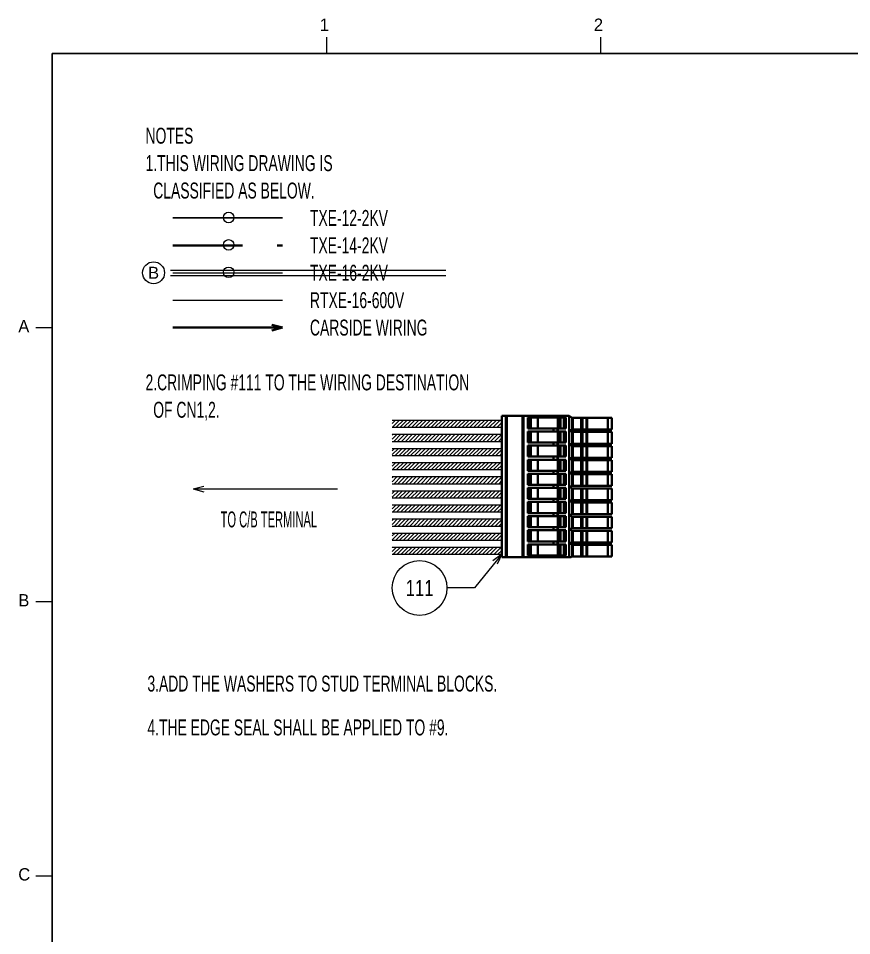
# Model space of a CAD drawing. Header units: millimetres. Extents: x 7 to 587, y 2 to 418.
# Drawn here: x 26.8 to 178.8, y 249.1 to 416.4 of the extents above; entities that cross this region are included whole.
import ezdxf
from ezdxf.enums import TextEntityAlignment as Align

# ---------------------------------------------------------------- set-up
doc = ezdxf.new("R2010")
doc.units = ezdxf.units.MM
doc.linetypes.add('DASHED', pattern=[19, 12.7, -6.3])
for name, color, linetype in [('GR1_05', 7, 'Continuous'), ('GR1_15', 7, 'Continuous'), ('図面枠C7M', 7, 'Continuous'), ('表題、部品表_01', 7, 'Continuous')]:
    doc.layers.add(name, color=color, linetype=linetype)
doc.styles.add('HG丸ｺﾞｼｯｸM-PRO', font='')
doc.styles.get('HG丸ｺﾞｼｯｸM-PRO').set_extended_font_data('HG丸ｺﾞｼｯｸM-PRO')
pattern_1 = [(45, (0, 0), (-0.3535534, 0.3535534), [])]

# ---------------------------------------------------------------- blocks, each defined once
blk = doc.blocks.new('BLKF023')
at = {"layer": '図面枠C7M', "color": 4, "linetype": 'Continuous', "lineweight": 13}
for p, q in [((83, 413), (83, 410)), ((133, 413), (133, 410)), ((30, 360), (33, 360)), ((30, 310), (33, 310)), ((30, 260), (33, 260))]:
    blk.add_line(p, q, dxfattribs=at)
at = {"layer": '図面枠C7M', "color": 2, "linetype": 'Continuous', "lineweight": 25}
for q in [(587, 410), (33, 10)]:
    blk.add_line((33, 410), q, dxfattribs=at)
at = {"layer": '図面枠C7M', "color": 4, "linetype": 'Continuous', "lineweight": 13, "style": 'HG丸ｺﾞｼｯｸM-PRO'}
for s, width, p in [('1', 1.003994, (81.79, 413.45)), ('2', 1.003994, (131.79, 413.45)), ('A', 1.002405, (26.79, 358.45)), ('B', 1.004704, (26.79, 308.45))]:
    blk.add_text(s, height=2.25, dxfattribs=dict(at, width=width)).set_placement(p, align=Align.BOTTOM_LEFT)
at = {"layer": '図面枠C7M', "color": 3, "linetype": 'Continuous', "lineweight": 35, "style": 'HG丸ｺﾞｼｯｸM-PRO', "width": 1.001214}
blk.add_text('C', height=2.25, dxfattribs=at).set_placement((26.79, 258.45), align=Align.BOTTOM_LEFT)
blk = doc.blocks.new('FXTIP_ARROW_E')
at = {"color": 0, "linetype": 'Continuous', "lineweight": -2}
for q in [(-1, 0), (-0.966, 0.259), (-0.966, -0.259)]:
    blk.add_line((0, 0), q, dxfattribs=at)
blk = doc.blocks.new('BLKF084')
at = {"layer": '表題、部品表_01', "color": 3, "linetype": 'Continuous', "lineweight": 35}
for p, q in [((115, 343.87), (115.75, 343.87)), ((115, 343.87), (115, 318.13)), ((115.75, 343.87), (115.8, 343.87)), ((115.75, 343.87), (115.75, 318.13)), ((115.8, 343.87), (115.85, 343.87)), ((115.85, 343.87), (115.93, 343.87)), ((115.93, 343.87), (118.8, 343.87)), ((115.93, 343.87), (115.93, 318.13)), ((118.8, 343.87), (118.98, 343.87)), ((118.8, 343.87), (118.8, 318.13)), ((118.98, 343.87), (124.45, 343.87)), ((118.98, 343.87), (118.98, 318.13)), ((119.73, 343.62), (119.73, 341.6)), ((119.87, 343.62), (119.73, 343.62)), ((120.28, 343.62), (119.87, 343.62)), ((119.87, 343.62), (119.87, 341.6)), ((121.59, 343.62), (120.28, 343.62)), ((120.28, 343.62), (120.28, 341.6)), ((121.59, 343.62), (121.59, 341.6)), ((124.45, 343.62), (121.59, 343.62)), ((124.45, 343.87), (125.16, 343.87)), ((124.45, 343.62), (124.45, 343.87)), ((125.16, 343.62), (124.45, 343.62)), ((125.23, 343.87), (125.16, 343.87)), ((125.16, 343.62), (125.16, 343.87)), ((125.16, 343.62), (125.2, 343.62)), ((125.2, 343.62), (125.2, 341.6)), ((125.2, 343.62), (125.23, 343.62)), ((125.23, 343.87), (127.29, 343.87)), ((125.23, 343.62), (125.23, 343.87)), ((125.44, 343.62), (125.23, 343.62)), ((125.73, 343.62), (125.44, 343.62)), ((125.44, 343.62), (125.44, 341.6)), ((125.73, 343.62), (125.73, 341.6)), ((126.34, 343.62), (125.73, 343.62)), ((126.69, 343.62), (126.34, 343.62)), ((126.34, 343.62), (126.34, 341.6)), ((126.69, 343.62), (126.69, 341.6)), ((127.29, 343.87), (127.31, 343.87)), ((127.29, 343.87), (127.29, 318.13)), ((127.31, 343.87), (127.81, 343.52)), ((127.81, 343.52), (127.84, 343.52)), ((127.84, 341.4), (127.84, 343.52)), ((127.84, 343.52), (127.98, 343.52)), ((127.98, 343.52), (129.45, 343.52)), ((127.98, 341.4), (127.98, 343.52)), ((129.45, 343.52), (129.73, 343.52)), ((129.45, 341.4), (129.45, 343.52)), ((129.73, 343.52), (130.45, 343.52)), ((129.73, 341.4), (129.73, 343.52)), ((130.45, 343.52), (130.59, 343.52)), ((130.45, 341.4), (130.45, 343.52)), ((130.59, 341.4), (130.59, 343.52)), ((130.59, 343.52), (134.34, 343.52)), ((134.34, 343.52), (135.09, 343.52)), ((134.34, 343.52), (134.34, 341.4)), ((135.09, 343.52), (135.09, 341.4)), ((119.87, 341.6), (119.73, 341.6)), ((120.28, 341.6), (119.87, 341.6)), ((121.59, 341.6), (120.28, 341.6)), ((124.45, 341.6), (121.59, 341.6)), ((125.16, 341.6), (124.45, 341.6)), ((124.45, 341.6), (124.45, 341.3)), ((125.16, 341.6), (125.2, 341.6)), ((125.16, 341.6), (125.16, 341.3)), ((125.2, 341.6), (125.23, 341.6)), ((125.44, 341.6), (125.23, 341.6)), ((125.23, 341.6), (125.23, 341.3)), ((125.73, 341.6), (125.44, 341.6)), ((126.34, 341.6), (125.73, 341.6)), ((126.69, 341.6), (126.34, 341.6)), ((127.81, 341.4), (127.67, 341.3)), ((127.84, 341.4), (127.81, 341.4)), ((127.98, 341.4), (127.84, 341.4)), ((129.45, 341.4), (127.98, 341.4)), ((129.73, 341.4), (129.45, 341.4)), ((130.45, 341.4), (129.73, 341.4)), ((130.59, 341.4), (130.45, 341.4)), ((134.34, 341.4), (130.59, 341.4)), ((135.09, 341.4), (134.34, 341.4)), ((119.87, 341.05), (119.73, 341.05)), ((119.73, 341.05), (119.73, 339.02)), ((120.28, 341.05), (119.87, 341.05)), ((119.87, 341.05), (119.87, 339.02)), ((121.59, 341.05), (120.28, 341.05)), ((120.28, 341.05), (120.28, 339.02)), ((121.59, 341.05), (121.59, 339.02)), ((124.45, 341.05), (121.59, 341.05)), ((124.45, 341.05), (124.45, 341.3)), ((125.16, 341.05), (124.45, 341.05)), ((125.16, 341.05), (125.16, 341.3)), ((125.16, 341.3), (125.23, 341.3)), ((125.16, 341.05), (125.2, 341.05)), ((125.2, 341.05), (125.23, 341.05)), ((125.2, 341.05), (125.2, 339.02)), ((125.23, 341.05), (125.23, 341.3)), ((125.44, 341.05), (125.23, 341.05)), ((125.73, 341.05), (125.44, 341.05)), ((125.44, 341.05), (125.44, 339.02)), ((126.34, 341.05), (125.73, 341.05)), ((125.73, 341.05), (125.73, 339.02)), ((126.69, 341.05), (126.34, 341.05)), ((126.34, 341.05), (126.34, 339.02)), ((126.69, 341.05), (126.69, 339.02)), ((127.31, 341.3), (127.81, 340.95)), ((127.31, 341.3), (127.67, 341.3)), ((127.81, 340.95), (127.84, 340.95)), ((127.84, 338.82), (127.84, 340.95)), ((127.84, 340.95), (127.98, 340.95)), ((127.98, 338.82), (127.98, 340.95)), ((127.98, 340.95), (129.45, 340.95)), ((129.45, 338.82), (129.45, 340.95)), ((129.45, 340.95), (129.73, 340.95)), ((129.73, 338.82), (129.73, 340.95)), ((129.73, 340.95), (130.45, 340.95)), ((130.45, 338.82), (130.45, 340.95)), ((130.45, 340.95), (130.59, 340.95)), ((130.59, 340.95), (134.34, 340.95)), ((130.59, 338.82), (130.59, 340.95)), ((134.34, 340.95), (135.09, 340.95)), ((134.34, 340.95), (134.34, 338.82)), ((135.09, 340.95), (135.09, 338.82)), ((119.87, 339.02), (119.73, 339.02)), ((119.87, 338.47), (119.73, 338.47)), ((119.73, 338.47), (119.73, 336.45)), ((120.28, 339.02), (119.87, 339.02)), ((120.28, 338.47), (119.87, 338.47)), ((119.87, 338.47), (119.87, 336.45)), ((121.59, 339.02), (120.28, 339.02)), ((121.59, 338.47), (120.28, 338.47)), ((120.28, 338.47), (120.28, 336.45)), ((124.45, 339.02), (121.59, 339.02)), ((121.59, 338.47), (121.59, 336.45)), ((124.45, 338.47), (121.59, 338.47)), ((124.45, 339.02), (124.45, 338.72)), ((125.16, 339.02), (124.45, 339.02)), ((124.45, 338.47), (124.45, 338.72)), ((125.16, 338.47), (124.45, 338.47)), ((125.16, 339.02), (125.2, 339.02)), ((125.16, 339.02), (125.16, 338.72)), ((125.16, 338.72), (125.23, 338.72)), ((125.16, 338.47), (125.16, 338.72)), ((125.16, 338.47), (125.2, 338.47)), ((125.2, 339.02), (125.23, 339.02)), ((125.2, 338.47), (125.23, 338.47)), ((125.2, 338.47), (125.2, 336.45)), ((125.44, 339.02), (125.23, 339.02)), ((125.23, 339.02), (125.23, 338.72)), ((125.23, 338.47), (125.23, 338.72)), ((125.44, 338.47), (125.23, 338.47)), ((125.73, 339.02), (125.44, 339.02)), ((125.44, 338.47), (125.44, 336.45)), ((125.73, 338.47), (125.44, 338.47)), ((126.34, 339.02), (125.73, 339.02)), ((125.73, 338.47), (125.73, 336.45)), ((126.34, 338.47), (125.73, 338.47)), ((126.69, 339.02), (126.34, 339.02)), ((126.34, 338.47), (126.34, 336.45)), ((126.69, 338.47), (126.34, 338.47)), ((126.69, 338.47), (126.69, 336.45)), ((127.31, 338.72), (127.81, 338.37)), ((127.31, 338.72), (127.67, 338.72)), ((127.81, 338.82), (127.67, 338.72)), ((127.84, 338.82), (127.81, 338.82)), ((127.81, 338.37), (127.84, 338.37)), ((127.98, 338.82), (127.84, 338.82)), ((127.84, 336.25), (127.84, 338.37)), ((127.84, 338.37), (127.98, 338.37)), ((129.45, 338.82), (127.98, 338.82)), ((127.98, 336.25), (127.98, 338.37)), ((127.98, 338.37), (129.45, 338.37)), ((129.73, 338.82), (129.45, 338.82)), ((129.45, 336.25), (129.45, 338.37)), ((129.45, 338.37), (129.73, 338.37)), ((130.45, 338.82), (129.73, 338.82)), ((129.73, 336.25), (129.73, 338.37)), ((129.73, 338.37), (130.45, 338.37)), ((130.59, 338.82), (130.45, 338.82)), ((130.45, 336.25), (130.45, 338.37)), ((130.45, 338.37), (130.59, 338.37)), ((134.34, 338.82), (130.59, 338.82)), ((130.59, 338.37), (134.34, 338.37)), ((130.59, 336.25), (130.59, 338.37)), ((135.09, 338.82), (134.34, 338.82)), ((134.34, 338.37), (135.09, 338.37)), ((134.34, 338.37), (134.34, 336.25)), ((135.09, 338.37), (135.09, 336.25)), ((119.87, 336.45), (119.73, 336.45)), ((120.28, 336.45), (119.87, 336.45)), ((121.59, 336.45), (120.28, 336.45)), ((124.45, 336.45), (121.59, 336.45)), ((124.45, 336.45), (124.45, 336.15)), ((125.16, 336.45), (124.45, 336.45)), ((125.16, 336.45), (125.2, 336.45)), ((125.16, 336.45), (125.16, 336.15)), ((125.2, 336.45), (125.23, 336.45)), ((125.44, 336.45), (125.23, 336.45)), ((125.23, 336.45), (125.23, 336.15)), ((125.73, 336.45), (125.44, 336.45)), ((126.34, 336.45), (125.73, 336.45)), ((126.69, 336.45), (126.34, 336.45)), ((119.87, 335.9), (119.73, 335.9)), ((119.73, 335.9), (119.73, 333.87)), ((119.87, 335.9), (119.87, 333.87)), ((120.28, 335.9), (119.87, 335.9)), ((121.59, 335.9), (120.28, 335.9)), ((120.28, 335.9), (120.28, 333.87)), ((121.59, 335.9), (121.59, 333.87)), ((124.45, 335.9), (121.59, 335.9)), ((124.45, 335.9), (124.45, 336.15)), ((125.16, 335.9), (124.45, 335.9)), ((125.16, 335.9), (125.16, 336.15)), ((125.16, 336.15), (125.23, 336.15)), ((125.16, 335.9), (125.2, 335.9)), ((125.2, 335.9), (125.2, 333.87)), ((125.2, 335.9), (125.23, 335.9)), ((125.23, 335.9), (125.23, 336.15)), ((125.44, 335.9), (125.23, 335.9)), ((125.44, 335.9), (125.44, 333.87)), ((125.73, 335.9), (125.44, 335.9)), ((126.34, 335.9), (125.73, 335.9)), ((125.73, 335.9), (125.73, 333.87)), ((126.34, 335.9), (126.34, 333.87)), ((126.69, 335.9), (126.34, 335.9)), ((126.69, 335.9), (126.69, 333.87)), ((127.31, 336.15), (127.81, 335.8)), ((127.31, 336.15), (127.67, 336.15)), ((127.81, 336.25), (127.67, 336.15)), ((127.84, 336.25), (127.81, 336.25)), ((127.81, 335.8), (127.84, 335.8)), ((127.98, 336.25), (127.84, 336.25)), ((127.84, 333.67), (127.84, 335.8)), ((127.84, 335.8), (127.98, 335.8)), ((129.45, 336.25), (127.98, 336.25)), ((127.98, 333.67), (127.98, 335.8)), ((127.98, 335.8), (129.45, 335.8)), ((129.73, 336.25), (129.45, 336.25)), ((129.45, 333.67), (129.45, 335.8)), ((129.45, 335.8), (129.73, 335.8)), ((130.45, 336.25), (129.73, 336.25)), ((129.73, 333.67), (129.73, 335.8)), ((129.73, 335.8), (130.45, 335.8)), ((130.59, 336.25), (130.45, 336.25)), ((130.45, 333.67), (130.45, 335.8)), ((130.45, 335.8), (130.59, 335.8)), ((134.34, 336.25), (130.59, 336.25)), ((130.59, 333.67), (130.59, 335.8)), ((130.59, 335.8), (134.34, 335.8)), ((135.09, 336.25), (134.34, 336.25)), ((134.34, 335.8), (134.34, 333.67)), ((134.34, 335.8), (135.09, 335.8)), ((135.09, 335.8), (135.09, 333.67)), ((119.87, 333.87), (119.73, 333.87)), ((119.73, 333.33), (119.73, 331.3)), ((119.87, 333.33), (119.73, 333.33)), ((120.28, 333.87), (119.87, 333.87)), ((119.87, 333.33), (119.87, 331.3)), ((120.28, 333.33), (119.87, 333.33)), ((121.59, 333.87), (120.28, 333.87)), ((120.28, 333.33), (120.28, 331.3)), ((121.59, 333.33), (120.28, 333.33)), ((124.45, 333.87), (121.59, 333.87)), ((121.59, 333.33), (121.59, 331.3)), ((124.45, 333.33), (121.59, 333.33)), ((124.45, 333.87), (124.45, 333.57)), ((125.16, 333.87), (124.45, 333.87)), ((124.45, 333.33), (124.45, 333.57)), ((125.16, 333.33), (124.45, 333.33)), ((125.16, 333.87), (125.16, 333.57)), ((125.16, 333.87), (125.2, 333.87)), ((125.16, 333.33), (125.16, 333.57)), ((125.16, 333.57), (125.23, 333.57)), ((125.16, 333.33), (125.2, 333.33)), ((125.2, 333.87), (125.23, 333.87)), ((125.2, 333.33), (125.2, 331.3)), ((125.2, 333.33), (125.23, 333.33)), ((125.44, 333.87), (125.23, 333.87)), ((125.23, 333.87), (125.23, 333.57)), ((125.23, 333.33), (125.23, 333.57)), ((125.44, 333.33), (125.23, 333.33)), ((125.73, 333.87), (125.44, 333.87)), ((125.73, 333.33), (125.44, 333.33)), ((125.44, 333.33), (125.44, 331.3)), ((126.34, 333.87), (125.73, 333.87)), ((125.73, 333.33), (125.73, 331.3)), ((126.34, 333.33), (125.73, 333.33)), ((126.69, 333.87), (126.34, 333.87)), ((126.69, 333.33), (126.34, 333.33)), ((126.34, 333.33), (126.34, 331.3)), ((126.69, 333.33), (126.69, 331.3)), ((127.31, 333.57), (127.81, 333.23)), ((127.31, 333.57), (127.67, 333.57)), ((127.81, 333.67), (127.67, 333.57)), ((127.84, 333.67), (127.81, 333.67)), ((127.81, 333.23), (127.84, 333.23)), ((127.98, 333.67), (127.84, 333.67)), ((127.84, 333.23), (127.98, 333.23)), ((127.84, 331.1), (127.84, 333.23)), ((129.45, 333.67), (127.98, 333.67)), ((127.98, 333.23), (129.45, 333.23)), ((127.98, 331.1), (127.98, 333.23)), ((129.73, 333.67), (129.45, 333.67)), ((129.45, 331.1), (129.45, 333.23)), ((129.45, 333.23), (129.73, 333.23)), ((130.45, 333.67), (129.73, 333.67)), ((129.73, 333.23), (130.45, 333.23)), ((129.73, 331.1), (129.73, 333.23)), ((130.59, 333.67), (130.45, 333.67)), ((130.45, 333.23), (130.59, 333.23)), ((130.45, 331.1), (130.45, 333.23)), ((134.34, 333.67), (130.59, 333.67)), ((130.59, 333.23), (134.34, 333.23)), ((130.59, 331.1), (130.59, 333.23)), ((135.09, 333.67), (134.34, 333.67)), ((134.34, 333.23), (134.34, 331.1)), ((134.34, 333.23), (135.09, 333.23)), ((135.09, 333.23), (135.09, 331.1)), ((119.87, 331.3), (119.73, 331.3)), ((119.73, 330.75), (119.73, 328.73)), ((119.87, 330.75), (119.73, 330.75)), ((120.28, 331.3), (119.87, 331.3)), ((119.87, 330.75), (119.87, 328.73)), ((120.28, 330.75), (119.87, 330.75)), ((121.59, 331.3), (120.28, 331.3)), ((120.28, 330.75), (120.28, 328.73)), ((121.59, 330.75), (120.28, 330.75)), ((124.45, 331.3), (121.59, 331.3)), ((121.59, 330.75), (121.59, 328.73)), ((124.45, 330.75), (121.59, 330.75)), ((125.16, 331.3), (124.45, 331.3)), ((124.45, 331.3), (124.45, 331)), ((124.45, 330.75), (124.45, 331)), ((125.16, 330.75), (124.45, 330.75)), ((125.16, 331.3), (125.16, 331)), ((125.16, 331.3), (125.2, 331.3)), ((125.16, 330.75), (125.16, 331)), ((125.16, 331), (125.23, 331)), ((125.16, 330.75), (125.2, 330.75)), ((125.2, 331.3), (125.23, 331.3)), ((125.2, 330.75), (125.2, 328.73)), ((125.2, 330.75), (125.23, 330.75)), ((125.44, 331.3), (125.23, 331.3)), ((125.23, 331.3), (125.23, 331)), ((125.23, 330.75), (125.23, 331)), ((125.44, 330.75), (125.23, 330.75)), ((125.73, 331.3), (125.44, 331.3)), ((125.44, 330.75), (125.44, 328.73)), ((125.73, 330.75), (125.44, 330.75)), ((126.34, 331.3), (125.73, 331.3)), ((125.73, 330.75), (125.73, 328.73)), ((126.34, 330.75), (125.73, 330.75)), ((126.69, 331.3), (126.34, 331.3)), ((126.69, 330.75), (126.34, 330.75)), ((126.34, 330.75), (126.34, 328.73)), ((126.69, 330.75), (126.69, 328.73)), ((127.31, 331), (127.81, 330.65)), ((127.31, 331), (127.67, 331)), ((127.81, 331.1), (127.67, 331)), ((127.84, 331.1), (127.81, 331.1)), ((127.81, 330.65), (127.84, 330.65)), ((127.98, 331.1), (127.84, 331.1)), ((127.84, 330.65), (127.98, 330.65)), ((127.84, 328.53), (127.84, 330.65)), ((129.45, 331.1), (127.98, 331.1)), ((127.98, 330.65), (129.45, 330.65)), ((127.98, 328.53), (127.98, 330.65)), ((129.73, 331.1), (129.45, 331.1)), ((129.45, 330.65), (129.73, 330.65)), ((129.45, 328.53), (129.45, 330.65)), ((130.45, 331.1), (129.73, 331.1)), ((129.73, 330.65), (130.45, 330.65)), ((129.73, 328.53), (129.73, 330.65)), ((130.59, 331.1), (130.45, 331.1)), ((130.45, 328.53), (130.45, 330.65)), ((130.45, 330.65), (130.59, 330.65)), ((134.34, 331.1), (130.59, 331.1)), ((130.59, 330.65), (134.34, 330.65)), ((130.59, 328.53), (130.59, 330.65)), ((135.09, 331.1), (134.34, 331.1)), ((134.34, 330.65), (135.09, 330.65)), ((134.34, 330.65), (134.34, 328.53)), ((135.09, 330.65), (135.09, 328.53)), ((119.87, 328.73), (119.73, 328.73)), ((119.73, 328.18), (119.73, 326.15)), ((119.87, 328.18), (119.73, 328.18)), ((120.28, 328.73), (119.87, 328.73)), ((119.87, 328.18), (119.87, 326.15)), ((120.28, 328.18), (119.87, 328.18)), ((121.59, 328.73), (120.28, 328.73)), ((120.28, 328.18), (120.28, 326.15)), ((121.59, 328.18), (120.28, 328.18)), ((124.45, 328.73), (121.59, 328.73)), ((121.59, 328.18), (121.59, 326.15)), ((124.45, 328.18), (121.59, 328.18)), ((125.16, 328.73), (124.45, 328.73)), ((124.45, 328.73), (124.45, 328.43)), ((124.45, 328.18), (124.45, 328.43)), ((125.16, 328.18), (124.45, 328.18)), ((125.16, 328.73), (125.2, 328.73)), ((125.16, 328.73), (125.16, 328.43)), ((125.16, 328.18), (125.16, 328.43)), ((125.16, 328.43), (125.23, 328.43)), ((125.16, 328.18), (125.2, 328.18)), ((125.2, 328.73), (125.23, 328.73)), ((125.2, 328.18), (125.2, 326.15)), ((125.2, 328.18), (125.23, 328.18)), ((125.44, 328.73), (125.23, 328.73)), ((125.23, 328.73), (125.23, 328.43)), ((125.23, 328.18), (125.23, 328.43)), ((125.44, 328.18), (125.23, 328.18)), ((125.73, 328.73), (125.44, 328.73)), ((125.44, 328.18), (125.44, 326.15)), ((125.73, 328.18), (125.44, 328.18)), ((126.34, 328.73), (125.73, 328.73)), ((126.34, 328.18), (125.73, 328.18)), ((125.73, 328.18), (125.73, 326.15)), ((126.69, 328.73), (126.34, 328.73)), ((126.34, 328.18), (126.34, 326.15)), ((126.69, 328.18), (126.34, 328.18)), ((126.69, 328.18), (126.69, 326.15)), ((127.31, 328.43), (127.81, 328.08)), ((127.31, 328.43), (127.67, 328.43)), ((127.81, 328.53), (127.67, 328.43)), ((127.84, 328.53), (127.81, 328.53)), ((127.81, 328.08), (127.84, 328.08)), ((127.98, 328.53), (127.84, 328.53)), ((127.84, 325.95), (127.84, 328.08)), ((127.84, 328.08), (127.98, 328.08)), ((129.45, 328.53), (127.98, 328.53)), ((127.98, 328.08), (129.45, 328.08)), ((127.98, 325.95), (127.98, 328.08)), ((129.73, 328.53), (129.45, 328.53)), ((129.45, 325.95), (129.45, 328.08)), ((129.45, 328.08), (129.73, 328.08)), ((130.45, 328.53), (129.73, 328.53)), ((129.73, 328.08), (130.45, 328.08)), ((129.73, 325.95), (129.73, 328.08)), ((130.59, 328.53), (130.45, 328.53)), ((130.45, 328.08), (130.59, 328.08)), ((130.45, 325.95), (130.45, 328.08)), ((134.34, 328.53), (130.59, 328.53)), ((130.59, 328.08), (134.34, 328.08)), ((130.59, 325.95), (130.59, 328.08)), ((135.09, 328.53), (134.34, 328.53)), ((134.34, 328.08), (135.09, 328.08)), ((134.34, 328.08), (134.34, 325.95)), ((135.09, 328.08), (135.09, 325.95)), ((119.87, 326.15), (119.73, 326.15)), ((119.87, 325.6), (119.73, 325.6)), ((119.73, 325.6), (119.73, 323.58)), ((120.28, 326.15), (119.87, 326.15)), ((120.28, 325.6), (119.87, 325.6)), ((119.87, 325.6), (119.87, 323.58)), ((121.59, 326.15), (120.28, 326.15)), ((121.59, 325.6), (120.28, 325.6)), ((120.28, 325.6), (120.28, 323.58)), ((124.45, 326.15), (121.59, 326.15)), ((124.45, 325.6), (121.59, 325.6)), ((121.59, 325.6), (121.59, 323.58)), ((125.16, 326.15), (124.45, 326.15)), ((124.45, 326.15), (124.45, 325.85)), ((124.45, 325.6), (124.45, 325.85)), ((125.16, 325.6), (124.45, 325.6)), ((125.16, 326.15), (125.2, 326.15)), ((125.16, 326.15), (125.16, 325.85)), ((125.16, 325.85), (125.23, 325.85)), ((125.16, 325.6), (125.16, 325.85)), ((125.16, 325.6), (125.2, 325.6)), ((125.2, 326.15), (125.23, 326.15)), ((125.2, 325.6), (125.2, 323.58)), ((125.2, 325.6), (125.23, 325.6)), ((125.44, 326.15), (125.23, 326.15)), ((125.23, 326.15), (125.23, 325.85)), ((125.23, 325.6), (125.23, 325.85)), ((125.44, 325.6), (125.23, 325.6)), ((125.73, 326.15), (125.44, 326.15)), ((125.73, 325.6), (125.44, 325.6)), ((125.44, 325.6), (125.44, 323.58)), ((126.34, 326.15), (125.73, 326.15)), ((126.34, 325.6), (125.73, 325.6)), ((125.73, 325.6), (125.73, 323.58)), ((126.69, 326.15), (126.34, 326.15)), ((126.69, 325.6), (126.34, 325.6)), ((126.34, 325.6), (126.34, 323.58)), ((126.69, 325.6), (126.69, 323.58)), ((127.31, 325.85), (127.81, 325.5)), ((127.31, 325.85), (127.67, 325.85)), ((127.81, 325.95), (127.67, 325.85)), ((127.84, 325.95), (127.81, 325.95)), ((127.81, 325.5), (127.84, 325.5)), ((127.98, 325.95), (127.84, 325.95)), ((127.84, 323.38), (127.84, 325.5)), ((127.84, 325.5), (127.98, 325.5)), ((129.45, 325.95), (127.98, 325.95)), ((127.98, 323.38), (127.98, 325.5)), ((127.98, 325.5), (129.45, 325.5)), ((129.73, 325.95), (129.45, 325.95)), ((129.45, 323.38), (129.45, 325.5)), ((129.45, 325.5), (129.73, 325.5)), ((130.45, 325.95), (129.73, 325.95)), ((129.73, 323.38), (129.73, 325.5)), ((129.73, 325.5), (130.45, 325.5)), ((130.59, 325.95), (130.45, 325.95)), ((130.45, 325.5), (130.59, 325.5)), ((130.45, 323.38), (130.45, 325.5)), ((134.34, 325.95), (130.59, 325.95)), ((130.59, 325.5), (134.34, 325.5)), ((130.59, 323.38), (130.59, 325.5)), ((135.09, 325.95), (134.34, 325.95)), ((134.34, 325.5), (135.09, 325.5)), ((134.34, 325.5), (134.34, 323.38)), ((135.09, 325.5), (135.09, 323.38)), ((119.87, 323.58), (119.73, 323.58)), ((119.87, 323.03), (119.73, 323.03)), ((119.73, 323.03), (119.73, 321)), ((120.28, 323.58), (119.87, 323.58)), ((119.87, 323.03), (119.87, 321)), ((120.28, 323.03), (119.87, 323.03)), ((121.59, 323.58), (120.28, 323.58)), ((120.28, 323.03), (120.28, 321)), ((121.59, 323.03), (120.28, 323.03)), ((124.45, 323.58), (121.59, 323.58)), ((124.45, 323.03), (121.59, 323.03)), ((121.59, 323.03), (121.59, 321)), ((124.45, 323.58), (124.45, 323.28)), ((125.16, 323.58), (124.45, 323.58)), ((124.45, 323.03), (124.45, 323.28)), ((125.16, 323.03), (124.45, 323.03)), ((125.16, 323.58), (125.16, 323.28)), ((125.16, 323.58), (125.2, 323.58)), ((125.16, 323.28), (125.23, 323.28)), ((125.16, 323.03), (125.16, 323.28)), ((125.16, 323.03), (125.2, 323.03)), ((125.2, 323.58), (125.23, 323.58)), ((125.2, 323.03), (125.2, 321)), ((125.2, 323.03), (125.23, 323.03)), ((125.44, 323.58), (125.23, 323.58)), ((125.23, 323.58), (125.23, 323.28)), ((125.23, 323.03), (125.23, 323.28)), ((125.44, 323.03), (125.23, 323.03)), ((125.73, 323.58), (125.44, 323.58)), ((125.73, 323.03), (125.44, 323.03)), ((125.44, 323.03), (125.44, 321)), ((126.34, 323.58), (125.73, 323.58)), ((125.73, 323.03), (125.73, 321)), ((126.34, 323.03), (125.73, 323.03)), ((126.69, 323.58), (126.34, 323.58)), ((126.69, 323.03), (126.34, 323.03)), ((126.34, 323.03), (126.34, 321)), ((126.69, 323.03), (126.69, 321)), ((127.31, 323.28), (127.67, 323.28)), ((127.31, 323.28), (127.81, 322.93)), ((127.81, 323.38), (127.67, 323.28)), ((127.84, 323.38), (127.81, 323.38)), ((127.98, 323.38), (127.84, 323.38)), ((129.45, 323.38), (127.98, 323.38)), ((129.73, 323.38), (129.45, 323.38)), ((130.45, 323.38), (129.73, 323.38)), ((130.59, 323.38), (130.45, 323.38)), ((134.34, 323.38), (130.59, 323.38)), ((135.09, 323.38), (134.34, 323.38)), ((127.81, 322.93), (127.84, 322.93)), ((127.84, 320.8), (127.84, 322.93)), ((127.84, 322.93), (127.98, 322.93)), ((127.98, 320.8), (127.98, 322.93)), ((127.98, 322.93), (129.45, 322.93)), ((129.45, 322.93), (129.73, 322.93)), ((129.45, 320.8), (129.45, 322.93)), ((129.73, 320.8), (129.73, 322.93)), ((129.73, 322.93), (130.45, 322.93)), ((130.45, 322.93), (130.59, 322.93)), ((130.45, 320.8), (130.45, 322.93)), ((130.59, 322.93), (134.34, 322.93)), ((130.59, 320.8), (130.59, 322.93)), ((134.34, 322.93), (134.34, 320.8)), ((134.34, 322.93), (135.09, 322.93)), ((135.09, 322.93), (135.09, 320.8)), ((119.87, 321), (119.73, 321)), ((119.87, 320.45), (119.73, 320.45)), ((119.73, 320.45), (119.73, 318.43)), ((120.28, 321), (119.87, 321)), ((120.28, 320.45), (119.87, 320.45)), ((119.87, 320.45), (119.87, 318.43)), ((121.59, 321), (120.28, 321)), ((121.59, 320.45), (120.28, 320.45)), ((120.28, 320.45), (120.28, 318.43)), ((124.45, 321), (121.59, 321)), ((124.45, 320.45), (121.59, 320.45)), ((121.59, 320.45), (121.59, 318.43)), ((124.45, 321), (124.45, 320.7)), ((125.16, 321), (124.45, 321)), ((124.45, 320.45), (124.45, 320.7)), ((125.16, 320.45), (124.45, 320.45)), ((125.16, 321), (125.2, 321)), ((125.16, 321), (125.16, 320.7)), ((125.16, 320.45), (125.16, 320.7)), ((125.16, 320.7), (125.23, 320.7)), ((125.16, 320.45), (125.2, 320.45)), ((125.2, 321), (125.23, 321)), ((125.2, 320.45), (125.2, 318.43)), ((125.2, 320.45), (125.23, 320.45)), ((125.44, 321), (125.23, 321)), ((125.23, 321), (125.23, 320.7)), ((125.23, 320.45), (125.23, 320.7)), ((125.44, 320.45), (125.23, 320.45)), ((125.73, 321), (125.44, 321)), ((125.73, 320.45), (125.44, 320.45)), ((125.44, 320.45), (125.44, 318.43)), ((126.34, 321), (125.73, 321)), ((126.34, 320.45), (125.73, 320.45)), ((125.73, 320.45), (125.73, 318.43)), ((126.69, 321), (126.34, 321)), ((126.69, 320.45), (126.34, 320.45)), ((126.34, 320.45), (126.34, 318.43)), ((126.69, 320.45), (126.69, 318.43)), ((127.31, 320.7), (127.67, 320.7)), ((127.31, 320.7), (127.81, 320.35)), ((127.81, 320.8), (127.67, 320.7)), ((127.84, 320.8), (127.81, 320.8)), ((127.81, 320.35), (127.84, 320.35)), ((127.98, 320.8), (127.84, 320.8)), ((127.84, 320.35), (127.98, 320.35)), ((127.84, 318.23), (127.84, 320.35)), ((129.45, 320.8), (127.98, 320.8)), ((127.98, 320.35), (129.45, 320.35)), ((127.98, 318.23), (127.98, 320.35)), ((129.73, 320.8), (129.45, 320.8)), ((129.45, 320.35), (129.73, 320.35)), ((129.45, 318.23), (129.45, 320.35)), ((130.45, 320.8), (129.73, 320.8)), ((129.73, 320.35), (130.45, 320.35)), ((129.73, 318.23), (129.73, 320.35)), ((130.59, 320.8), (130.45, 320.8)), ((130.45, 320.35), (130.59, 320.35)), ((130.45, 318.23), (130.45, 320.35)), ((134.34, 320.8), (130.59, 320.8)), ((130.59, 320.35), (134.34, 320.35)), ((130.59, 318.23), (130.59, 320.35)), ((135.09, 320.8), (134.34, 320.8)), ((134.34, 320.35), (135.09, 320.35)), ((134.34, 320.35), (134.34, 318.23)), ((135.09, 320.35), (135.09, 318.23)), ((115, 318.13), (115.75, 318.13)), ((115.75, 318.13), (115.93, 318.13)), ((115.93, 318.13), (118.8, 318.13)), ((118.8, 318.13), (118.98, 318.13)), ((124.45, 318.13), (118.98, 318.13)), ((119.87, 318.43), (119.73, 318.43)), ((120.28, 318.43), (119.87, 318.43)), ((121.59, 318.43), (120.28, 318.43)), ((124.45, 318.43), (121.59, 318.43)), ((124.45, 318.43), (124.45, 318.13)), ((125.16, 318.43), (124.45, 318.43)), ((124.45, 318.13), (125.16, 318.13)), ((125.16, 318.43), (125.16, 318.13)), ((125.16, 318.43), (125.2, 318.43)), ((125.23, 318.13), (125.16, 318.13)), ((125.2, 318.43), (125.23, 318.43)), ((125.44, 318.43), (125.23, 318.43)), ((125.23, 318.43), (125.23, 318.13)), ((125.23, 318.13), (127.29, 318.13)), ((125.73, 318.43), (125.44, 318.43)), ((126.34, 318.43), (125.73, 318.43)), ((126.69, 318.43), (126.34, 318.43)), ((127.29, 318.13), (127.67, 318.13)), ((127.81, 318.23), (127.67, 318.13)), ((127.84, 318.23), (127.81, 318.23)), ((127.98, 318.23), (127.84, 318.23)), ((129.45, 318.23), (127.98, 318.23)), ((129.73, 318.23), (129.45, 318.23)), ((130.45, 318.23), (129.73, 318.23)), ((130.59, 318.23), (130.45, 318.23)), ((134.34, 318.23), (130.59, 318.23)), ((135.09, 318.23), (134.34, 318.23))]:
    blk.add_line(p, q, dxfattribs=at)
blk = doc.blocks.new('BLKF085')
at = {"layer": '表題、部品表_01', "linetype": 'Continuous', "lineweight": 13}
h = blk.add_hatch(dxfattribs=at)
h.set_pattern_fill('_USER', color=4, scale=0.5, angle=45, style=0, pattern_type=0)
h.set_pattern_definition(pattern_1)
h.paths.add_polyline_path([(115, 343.11), (95, 343.11), (95, 341.81), (115, 341.81)], flags=0)
at = {"layer": '表題、部品表_01', "color": 4, "linetype": 'Continuous', "lineweight": 13}
for p, q in [((95, 343.11), (115, 343.11)), ((95, 341.81), (115, 341.81))]:
    blk.add_line(p, q, dxfattribs=at)
blk = doc.blocks.new('BLKF086')
at = {"layer": '表題、部品表_01', "linetype": 'Continuous', "lineweight": 13}
h = blk.add_hatch(dxfattribs=at)
h.set_pattern_fill('_USER', color=4, scale=0.5, angle=45, style=0, pattern_type=0)
h.set_pattern_definition(pattern_1)
h.paths.add_polyline_path([(115, 340.54), (95, 340.54), (95, 339.24), (115, 339.24)], flags=0)
at = {"layer": '表題、部品表_01', "color": 4, "linetype": 'Continuous', "lineweight": 13}
for p, q in [((95, 340.54), (115, 340.54)), ((95, 339.24), (115, 339.24))]:
    blk.add_line(p, q, dxfattribs=at)
blk = doc.blocks.new('BLKF087')
at = {"layer": '表題、部品表_01', "linetype": 'Continuous', "lineweight": 13}
h = blk.add_hatch(dxfattribs=at)
h.set_pattern_fill('_USER', color=4, scale=0.5, angle=45, style=0, pattern_type=0)
h.set_pattern_definition(pattern_1)
h.paths.add_polyline_path([(115, 337.96), (95, 337.96), (95, 336.66), (115, 336.66)], flags=0)
at = {"layer": '表題、部品表_01', "color": 4, "linetype": 'Continuous', "lineweight": 13}
for p, q in [((95, 337.96), (115, 337.96)), ((95, 336.66), (115, 336.66))]:
    blk.add_line(p, q, dxfattribs=at)
blk = doc.blocks.new('BLKF088')
at = {"layer": '表題、部品表_01', "linetype": 'Continuous', "lineweight": 13}
h = blk.add_hatch(dxfattribs=at)
h.set_pattern_fill('_USER', color=4, scale=0.5, angle=45, style=0, pattern_type=0)
h.set_pattern_definition(pattern_1)
h.paths.add_polyline_path([(115, 335.39), (95, 335.39), (95, 334.09), (115, 334.09)], flags=0)
at = {"layer": '表題、部品表_01', "color": 4, "linetype": 'Continuous', "lineweight": 13}
for p, q in [((95, 335.39), (115, 335.39)), ((95, 334.09), (115, 334.09))]:
    blk.add_line(p, q, dxfattribs=at)
blk = doc.blocks.new('BLKF089')
at = {"layer": '表題、部品表_01', "linetype": 'Continuous', "lineweight": 13}
h = blk.add_hatch(dxfattribs=at)
h.set_pattern_fill('_USER', color=4, scale=0.5, angle=45, style=0, pattern_type=0)
h.set_pattern_definition(pattern_1)
h.paths.add_polyline_path([(115, 332.81), (95, 332.81), (95, 331.51), (115, 331.51)], flags=0)
at = {"layer": '表題、部品表_01', "color": 4, "linetype": 'Continuous', "lineweight": 13}
for p, q in [((95, 332.81), (115, 332.81)), ((95, 331.51), (115, 331.51))]:
    blk.add_line(p, q, dxfattribs=at)
blk = doc.blocks.new('BLKF090')
at = {"layer": '表題、部品表_01', "linetype": 'Continuous', "lineweight": 13}
h = blk.add_hatch(dxfattribs=at)
h.set_pattern_fill('_USER', color=4, scale=0.5, angle=45, style=0, pattern_type=0)
h.set_pattern_definition(pattern_1)
h.paths.add_polyline_path([(115, 330.24), (95, 330.24), (95, 328.94), (115, 328.94)], flags=0)
at = {"layer": '表題、部品表_01', "color": 4, "linetype": 'Continuous', "lineweight": 13}
for p, q in [((95, 330.24), (115, 330.24)), ((95, 328.94), (115, 328.94))]:
    blk.add_line(p, q, dxfattribs=at)
blk = doc.blocks.new('BLKF091')
at = {"layer": '表題、部品表_01', "linetype": 'Continuous', "lineweight": 13}
h = blk.add_hatch(dxfattribs=at)
h.set_pattern_fill('_USER', color=4, scale=0.5, angle=45, style=0, pattern_type=0)
h.set_pattern_definition(pattern_1)
h.paths.add_polyline_path([(115, 327.66), (95, 327.66), (95, 326.36), (115, 326.36)], flags=0)
at = {"layer": '表題、部品表_01', "color": 4, "linetype": 'Continuous', "lineweight": 13}
for p, q in [((95, 327.66), (115, 327.66)), ((95, 326.36), (115, 326.36))]:
    blk.add_line(p, q, dxfattribs=at)
blk = doc.blocks.new('BLKF092')
at = {"layer": '表題、部品表_01', "linetype": 'Continuous', "lineweight": 13}
h = blk.add_hatch(dxfattribs=at)
h.set_pattern_fill('_USER', color=4, scale=0.5, angle=45, style=0, pattern_type=0)
h.set_pattern_definition(pattern_1)
h.paths.add_polyline_path([(115, 325.09), (95, 325.09), (95, 323.79), (115, 323.79)], flags=0)
at = {"layer": '表題、部品表_01', "color": 4, "linetype": 'Continuous', "lineweight": 13}
for p, q in [((95, 325.09), (115, 325.09)), ((95, 323.79), (115, 323.79))]:
    blk.add_line(p, q, dxfattribs=at)
blk = doc.blocks.new('BLKF093')
at = {"layer": '表題、部品表_01', "linetype": 'Continuous', "lineweight": 13}
h = blk.add_hatch(dxfattribs=at)
h.set_pattern_fill('_USER', color=4, scale=0.5, angle=45, style=0, pattern_type=0)
h.set_pattern_definition(pattern_1)
h.paths.add_polyline_path([(115, 322.51), (95, 322.51), (95, 321.21), (115, 321.21)], flags=0)
at = {"layer": '表題、部品表_01', "color": 4, "linetype": 'Continuous', "lineweight": 13}
for p, q in [((95, 322.51), (115, 322.51)), ((95, 321.21), (115, 321.21))]:
    blk.add_line(p, q, dxfattribs=at)
blk = doc.blocks.new('BLKF094')
at = {"layer": '表題、部品表_01', "linetype": 'Continuous', "lineweight": 13}
h = blk.add_hatch(dxfattribs=at)
h.set_pattern_fill('_USER', color=4, scale=0.5, angle=45, style=0, pattern_type=0)
h.set_pattern_definition(pattern_1)
h.paths.add_polyline_path([(115, 319.94), (95, 319.94), (95, 318.64), (115, 318.64)], flags=0)
at = {"layer": '表題、部品表_01', "color": 4, "linetype": 'Continuous', "lineweight": 13}
for p, q in [((95, 319.94), (115, 319.94)), ((95, 318.64), (115, 318.64))]:
    blk.add_line(p, q, dxfattribs=at)
blk = doc.blocks.new('FXTIP_ARROW_S')
at = {"color": 0, "linetype": 'Continuous', "lineweight": -2}
for q in [(-1, 0), (-0.966, 0.259), (-0.966, -0.259)]:
    blk.add_line((0, 0), q, dxfattribs=at)
blk = doc.blocks.new('BLKF123')
at = {"layer": 'GR1_05', "color": 4, "linetype": 'Continuous', "lineweight": 13}
blk.add_circle((51.47, 370), 2, dxfattribs=at)
at = {"layer": 'GR1_05', "color": 4, "linetype": 'Continuous', "lineweight": 13, "style": 'HG丸ｺﾞｼｯｸM-PRO', "width": 1.04272}
blk.add_text('B', height=2.18, dxfattribs=at).set_placement((51.47, 370), align=Align.MIDDLE_CENTER)

msp = doc.modelspace()

# ---------------------------------------------------------------- linework, layer by layer
at = {"layer": 'GR1_05', "color": 4, "linetype": 'Continuous', "lineweight": 13}
for p, q in [((54.54, 370.5), (104.8, 370.5)), ((55, 370), (75, 370)), ((54.54, 369.5), (104.8, 369.5))]:
    msp.add_line(p, q, dxfattribs=at)
msp.add_circle((65.16, 370.08), 0.963, dxfattribs=at)
at = {"layer": 'GR1_15', "color": 4, "linetype": 'Continuous', "lineweight": 13}
for p, q in [((115, 318.64), (110, 312.5)), ((110, 312.5), (105, 312.5))]:
    msp.add_line(p, q, dxfattribs=at)
msp.add_circle((100, 312.5), 5, dxfattribs=at)
at = {"layer": '表題、部品表_01', "color": 2, "linetype": 'Continuous', "lineweight": 25}
msp.add_line((55, 380), (75, 380), dxfattribs=at)
at = {"layer": '表題、部品表_01', "color": 3, "linetype": 'DASHED', "lineweight": 35}
msp.add_line((55, 375), (75, 375), dxfattribs=at)
at = {"layer": '表題、部品表_01', "color": 4, "linetype": 'Continuous', "lineweight": 13}
for p, q in [((55, 365), (75, 365)), ((58.7, 330.56), (85, 330.56))]:
    msp.add_line(p, q, dxfattribs=at)
at = {"layer": '表題、部品表_01', "color": 3, "linetype": 'Continuous', "lineweight": 35}
msp.add_line((55, 360), (75, 360), dxfattribs=at)
at = {"layer": '表題、部品表_01', "color": 4, "linetype": 'Continuous', "lineweight": 13}
for centre in [(65.16, 380.08), (65.16, 375.08)]:
    msp.add_circle(centre, 0.963, dxfattribs=at)

# ---------------------------------------------------------------- block references
at = {"layer": 'GR1_05', "color": 4, "linetype": 'Continuous', "lineweight": 13}
msp.add_blockref('BLKF123', (0, 0), dxfattribs=at)
at = {"layer": 'GR1_15', "color": 4, "linetype": 'Continuous', "lineweight": 13, "xscale": 2, "yscale": 2, "rotation": 50.83153733292919}
msp.add_blockref('FXTIP_ARROW_S', (115, 318.64), dxfattribs=at)
at = {"layer": '図面枠C7M', "color": 4, "linetype": 'Continuous', "lineweight": 13}
msp.add_blockref('BLKF023', (0, 0), dxfattribs=at)
at = {"layer": '表題、部品表_01', "color": 3, "linetype": 'Continuous', "lineweight": 35, "xscale": 2, "yscale": 2, "rotation": 360}
msp.add_blockref('FXTIP_ARROW_E', (75, 360), dxfattribs=at)
at = {"layer": '表題、部品表_01', "color": 4, "linetype": 'Continuous', "lineweight": 13}
for name in ['BLKF085', 'BLKF086', 'BLKF087', 'BLKF088', 'BLKF089', 'BLKF090', 'BLKF091', 'BLKF092', 'BLKF093', 'BLKF094']:
    msp.add_blockref(name, (0, 0), dxfattribs=at)
at = {"layer": '表題、部品表_01', "color": 3, "linetype": 'Continuous', "lineweight": 35}
msp.add_blockref('BLKF084', (0, 0), dxfattribs=at)
at = {"layer": '表題、部品表_01', "color": 4, "linetype": 'Continuous', "lineweight": 13, "xscale": 2, "yscale": 2, "rotation": 180}
msp.add_blockref('FXTIP_ARROW_S', (58.7, 330.56), dxfattribs=at)

# ---------------------------------------------------------------- texts
at = {"layer": 'GR1_05', "color": 3, "linetype": 'Continuous', "lineweight": 35, "style": 'HG丸ｺﾞｼｯｸM-PRO', "width": 0.651604}
msp.add_text('TXE-16-2KV', height=2.909, dxfattribs=at).set_placement((80, 370), align=Align.MIDDLE_LEFT)
at = {"layer": 'GR1_15', "color": 3, "linetype": 'Continuous', "lineweight": 35, "style": 'HG丸ｺﾞｼｯｸM-PRO', "width": 0.784542}
msp.add_text('111', height=2.909, rotation=0, dxfattribs=at).set_placement((100, 312.5), align=Align.MIDDLE_CENTER)
at = {"layer": '表題、部品表_01', "color": 3, "linetype": 'Continuous', "lineweight": 35, "style": 'HG丸ｺﾞｼｯｸM-PRO'}
for s, height, width, p in [('NOTES', 2.909, 0.651237, (50, 395)), ('1.THIS WIRING DRAWING IS', 2.9091, 0.652686, (50, 390)), ('  CLASSIFIED AS BELOW.', 2.9091, 0.651918, (50, 385)), ('TXE-12-2KV', 2.909, 0.651604, (80, 380)), ('TXE-14-2KV', 2.909, 0.651604, (80, 375)), ('RTXE-16-600V', 2.9091, 0.651876, (80, 365)), ('CARSIDE WIRING', 2.9091, 0.652911, (80, 360)), ('2.CRIMPING #111 TO THE WIRING DESTINATION', 2.9091, 0.652175, (50, 350)), ('  OF CN1,2.', 2.9091, 0.651825, (50, 345)), ('3.ADD THE WASHERS TO STUD TERMINAL BLOCKS. ', 2.9091, 0.651799, (50.35, 295.05)), ('4.THE EDGE SEAL SHALL BE APPLIED TO #9.', 2.9091, 0.651193, (50.35, 287.05))]:
    msp.add_text(s, height=height, dxfattribs=dict(at, width=width)).set_placement(p, align=Align.MIDDLE_LEFT)
at = {"layer": '表題、部品表_01', "color": 3, "linetype": 'Continuous', "lineweight": 35, "style": 'HG丸ｺﾞｼｯｸM-PRO', "width": 0.522057}
msp.add_text('TO C/B TERMINAL', height=2.9091, dxfattribs=at).set_placement((72.5, 325), align=Align.MIDDLE_CENTER)

doc.saveas('drawing.dxf')
